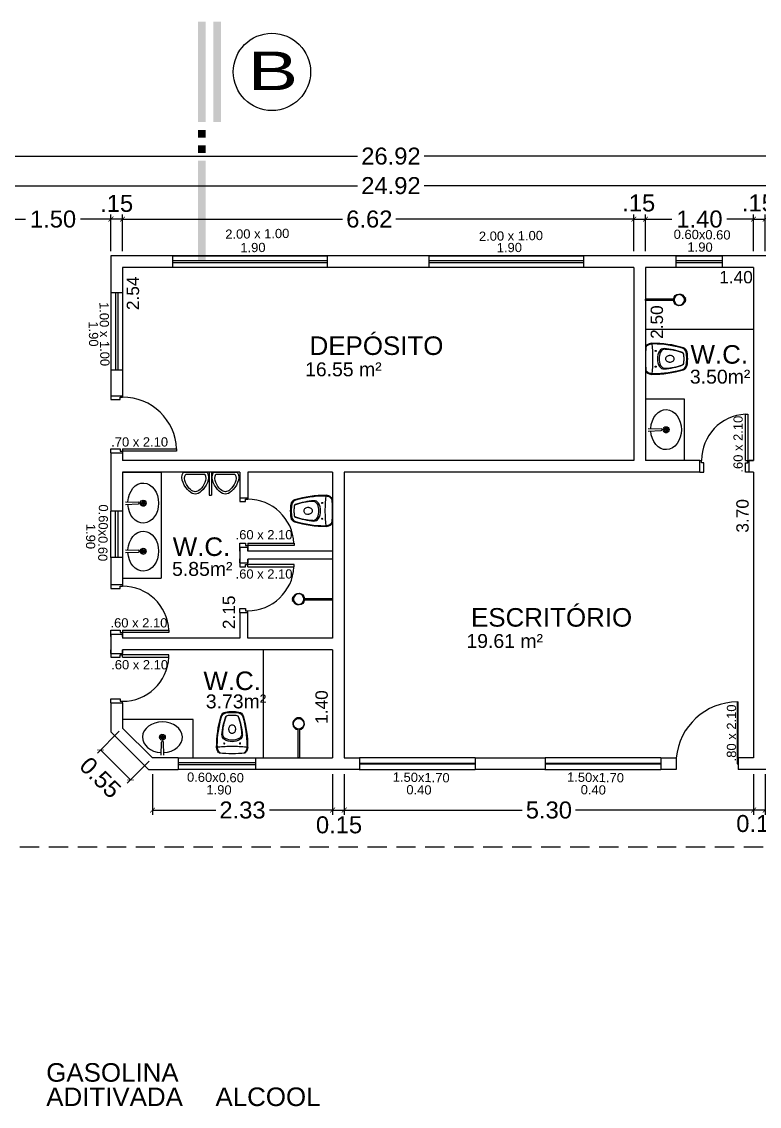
# Model space of a CAD drawing. Header units: millimetres. Extents: x 470 to 592, y 144 to 194.
# Drawn here: x 525.7 to 535.25, y 169.07 to 183.11 of the extents above; entities that cross this region are included whole.
import ezdxf
from ezdxf.enums import TextEntityAlignment as Align

# ---------------------------------------------------------------- set-up
doc = ezdxf.new("R2010")
doc.units = ezdxf.units.MM
doc.linetypes.add('HIDDEN', pattern=[0.375, 0.25, -0.125])
for name, color, linetype in [('COTA', 1, 'Continuous'), ('DETALHE', 8, 'Continuous'), ('EQUIP', 7, 'Continuous'), ('EQUIP_I', 13, 'Continuous'), ('ESPEC', 2, 'Continuous'), ('JANELA', 5, 'Continuous'), ('LOUÇAS', 3, 'Continuous'), ('PAREDE', 7, 'Continuous'), ('PORTA', 3, 'Continuous'), ('REG200-290', 6, 'Continuous'), ('TELHADO', 2, 'HIDDEN'), ('TEXTO', 4, 'Continuous')]:
    doc.layers.add(name, color=color, linetype=linetype)
doc.styles.add('ARIAL', font='arial.ttf')
doc.styles.add('REGUA200', font='arial.ttf', dxfattribs={"width": 1.4})
doc.styles.add('SWIS721', font='swissi.ttf')
doc.dimstyles.get("Standard").update_dxf_attribs({"dimtxt": 0.13, "dimasz": 0.05, "dimexe": 0.06, "dimexo": 0.0625, "dimgap": 0.09, "dimtad": 0, "dimzin": 0, "dimdsep": 46, "dimtxsty": 'ARIAL', "dimblk1": 'DOT', "dimblk2": 'DOT', "dimsah": 1, "dimcen": 0.06, "dimclrt": 4, "dimadec": 0, "dimazin": 0, "dimtfac": 1, "dimtofl": 0, "dimtmove": 0, "dimatfit": 3, "dimldrblk": 'DOT', "dimfxl": 0, "dimtolj": 1, "dimtzin": 0, "dimarcsym": 0})

# ---------------------------------------------------------------- blocks, each defined once
blk = doc.blocks.new('_ArchTick')
at = {"layer": 'COTA', "color": 0, "const_width": 0.15}
blk.add_lwpolyline([(-0.5, -0.5), (0.5, 0.5)], dxfattribs=at)
blk = doc.blocks.new('*D89')
at = {"layer": 'COTA', "color": 0, "transparency": 16777216}
for p, q in [((517.909, 180.138), (517.909, 181.046)), ((517.909, 180.986), (530.052, 180.986)), ((542.829, 180.986), (530.916, 180.986)), ((542.829, 180.078), (542.829, 181.046))]:
    blk.add_line(p, q, dxfattribs=at)
at = {"layer": 'DEFPOINTS', "color": 0, "transparency": 16777216}
for p in [(517.909, 180.986), (517.909, 180.078), (542.829, 180.018)]:
    blk.add_point(p, dxfattribs=at)
at = {"layer": 'COTA', "color": 0, "transparency": 16777216, "xscale": 0.06350000000000001, "yscale": 0.06350000000000001, "zscale": 0.06350000000000001, "rotation": 180}
blk.add_blockref('_ArchTick', (517.909, 180.986), dxfattribs=at)
at = {"layer": 'COTA', "color": 0, "transparency": 16777216, "xscale": 0.06350000000000001, "yscale": 0.06350000000000001, "zscale": 0.06350000000000001}
blk.add_blockref('_ArchTick', (542.829, 180.986), dxfattribs=at)
at = {"layer": 'COTA', "color": 4, "transparency": 16777216, "insert": (530.484, 180.986), "char_height": 0.22, "attachment_point": 5, "style": 'ARIAL'}
blk.add_mtext('\\A1;24.92', dxfattribs=at)
blk = doc.blocks.new('*D90')
at = {"layer": 'COTA', "color": 0, "transparency": 16777216}
for p, q in [((516.909, 180.138), (516.909, 181.428)), ((543.829, 180.078), (543.829, 181.428)), ((516.909, 181.368), (530.052, 181.368)), ((543.829, 181.368), (530.916, 181.368))]:
    blk.add_line(p, q, dxfattribs=at)
at = {"layer": 'DEFPOINTS', "color": 0, "transparency": 16777216}
for p in [(516.909, 181.368), (516.909, 180.078), (543.829, 180.018)]:
    blk.add_point(p, dxfattribs=at)
at = {"layer": 'COTA', "color": 0, "transparency": 16777216, "xscale": 0.06350000000000001, "yscale": 0.06350000000000001, "zscale": 0.06350000000000001, "rotation": 180}
blk.add_blockref('_ArchTick', (516.909, 181.368), dxfattribs=at)
at = {"layer": 'COTA', "color": 0, "transparency": 16777216, "xscale": 0.06350000000000001, "yscale": 0.06350000000000001, "zscale": 0.06350000000000001}
blk.add_blockref('_ArchTick', (543.829, 181.368), dxfattribs=at)
at = {"layer": 'COTA', "color": 4, "transparency": 16777216, "insert": (530.484, 181.368), "char_height": 0.22, "attachment_point": 5, "style": 'ARIAL'}
blk.add_mtext('\\A1;26.92', dxfattribs=at)
blk = doc.blocks.new('*D105')
at = {"layer": 'COTA', "color": 0, "transparency": 16777216}
for p, q in [((527.396, 173.368), (527.396, 172.843)), ((529.729, 173.368), (529.729, 172.843)), ((527.396, 172.903), (528.215, 172.903)), ((529.729, 172.903), (528.91, 172.903))]:
    blk.add_line(p, q, dxfattribs=at)
at = {"layer": 'DEFPOINTS', "color": 0, "transparency": 16777216}
for p in [(527.396, 173.428), (529.729, 173.428), (527.396, 172.903)]:
    blk.add_point(p, dxfattribs=at)
at = {"layer": 'COTA', "color": 0, "transparency": 16777216, "xscale": 0.06350000000000001, "yscale": 0.06350000000000001, "zscale": 0.06350000000000001, "rotation": 180}
blk.add_blockref('_ArchTick', (527.396, 172.903), dxfattribs=at)
at = {"layer": 'COTA', "color": 0, "transparency": 16777216, "xscale": 0.06350000000000001, "yscale": 0.06350000000000001, "zscale": 0.06350000000000001}
blk.add_blockref('_ArchTick', (529.729, 172.903), dxfattribs=at)
at = {"layer": 'COTA', "color": 4, "transparency": 16777216, "insert": (528.562, 172.903), "char_height": 0.22, "attachment_point": 5, "style": 'ARIAL'}
blk.add_mtext('\\A1;2.33', dxfattribs=at)
blk = doc.blocks.new('A$C666B6808')
at = {"layer": 'PORTA'}
for p, q in [((0, 0.075), (0.008, 0.075)), ((0, 0.075), (0.008, 0.075)), ((0.004, 0.1), (0.012, 0.097)), ((0.011, 0.052), (0.005, 0.05)), ((0.159, 0.085), (0.522, 0.085)), ((0.159, 0.065), (0.522, 0.065)), ((0.522, 0.065), (0.522, 0.085))]:
    blk.add_line(p, q, dxfattribs=at)
blk.add_circle((0.084, 0.075), 0.0677, dxfattribs=at)
for centre, radius, start, end in [((0.084, 0.075), 0.076, 7.5625, 162.612), ((-0.044, 0.094), 0.0484, 336.6467, 6.0213), ((-0.044, 0.055), 0.0484, 354.7105, 23.3533), ((0.004, 0.099), 0.000606, 72.612, 186.0213), ((0.004, 0.051), 0.000606, 174.7105, 286.9908), ((0.084, 0.075), 0.076, 162.612, 196.9908), ((0.084, 0.075), 0.076, 196.9908, 352.4375)]:
    blk.add_arc(centre, radius, start, end, dxfattribs=at)
blk = doc.blocks.new('*D107')
at = {"layer": 'DEFPOINTS', "color": 0, "transparency": 16777216}
for p in [(527.009, 179.965), (527.009, 177.428), (527.286, 177.428)]:
    blk.add_point(p, dxfattribs=at)
at = {"layer": 'COTA', "color": 4, "transparency": 16777216, "insert": (527.144, 179.593), "char_height": 0.16, "attachment_point": 5, "rotation": 90, "style": 'ARIAL'}
blk.add_mtext('\\A1;2.54', dxfattribs=at)
blk = doc.blocks.new('*D108')
at = {"layer": 'COTA', "color": 0, "transparency": 16777216}
for p, q in [((526.966, 173.923), (526.683, 173.639)), ((527.113, 173.294), (526.725, 173.682)), ((527.354, 173.535), (527.07, 173.252))]:
    blk.add_line(p, q, dxfattribs=at)
at = {"layer": 'DEFPOINTS', "color": 0, "transparency": 16777216}
for p in [(527.009, 173.965), (526.725, 173.682), (527.396, 173.578)]:
    blk.add_point(p, dxfattribs=at)
at = {"layer": 'COTA', "color": 0, "transparency": 16777216, "xscale": 0.06350000000000001, "yscale": 0.06350000000000001, "zscale": 0.06350000000000001}
for p, rotation in [((526.725, 173.682), 134.9999999999916), ((527.113, 173.294), 314.9999999999916)]:
    blk.add_blockref('_ArchTick', p, dxfattribs=dict(at, rotation=rotation))
at = {"layer": 'COTA', "color": 4, "transparency": 16777216, "insert": (526.722, 173.324), "char_height": 0.22, "attachment_point": 5, "rotation": 315, "style": 'ARIAL'}
blk.add_mtext('\\A1;0.55', dxfattribs=at)
blk = doc.blocks.new('A$C2F170DD4')
at = {"layer": 'PORTA'}
for centre in [(0.414, 0.303), (0.414, 0.099)]:
    blk.add_circle(centre, 0.00698, dxfattribs=at)
for centre, radius, start, end in [((0.524, 0.201), 0.524, 170.4041, 180), ((0.076, 0.276), 0.0698, 106.6011, 170.4041), ((0.524, 0.201), 0.512, 170.8899, 180), ((0.088, 0.271), 0.0698, 106.1957, 170.8899), ((0.074, 0.26), 0.0227, 110.2598, 172.5367), ((0.455, -0.995), 1.397, 89.59, 106.6011), ((0.315, -0.374), 0.698, 92.0289, 110.9188), ((0.368, -0.538), 0.873, 94.2477, 110.2598), ((0.455, -0.995), 1.388, 90.5244, 106.1957), ((0.292, 0.258), 0.0655, 26.109, 92.0289), ((0.308, 0.267), 0.0655, 30.5583, 94.2477), ((0.175, 0.201), 0.196, 0, 26.109), ((0.196, 0.201), 0.196, 0, 30.5583), ((0.44, 0.205), 0.188, 81.5717, 89.2851), ((2.108, 0.201), 1.659, 173.6349, 180), ((0.467, 0.384), 0.00698, 81.5717, 173.6349), ((0.465, 0.306), 0.096, 46.5326, 90), ((0.44, 0.205), 0.188, 73.9784, 81.5717), ((0.465, 0.293), 0.096, 46.5326, 74.4946), ((0.569, 0.423), 0.0611, 231.8555, 236.3665), ((0.569, 0.411), 0.0611, 231.8555, 236.3665), ((0.53, 0.365), 0.00873, 5.7172, 56.3665), ((0.522, 0.345), 0.0196, 24.5237, 49.2949), ((-1.111, 0.201), 1.659, 0, 5.7172), ((0.524, 0.201), 0.524, 180, 189.5959), ((0.524, 0.201), 0.512, 180, 189.1101), ((0.524, 0.201), 0.477, 172.5367, 180), ((0.524, 0.201), 0.477, 180, 187.4633), ((0.073, 0.257), 0.0227, 110.9188, 172.8803), ((0.073, 0.145), 0.0227, 187.1197, 249.0812), ((0.209, 0.201), 0.0348, 152.0063, 180), ((0.209, 0.201), 0.0348, 180, 207.9937), ((0.219, 0.195), 0.0468, 127.9267, 152.0063), ((0.219, 0.206), 0.0468, 207.9937, 232.0733), ((0.226, 0.186), 0.058, 107.8884, 127.9267), ((0.226, 0.215), 0.058, 232.0733, 252.1116), ((0.226, 0.189), 0.0555, 77.7779, 108.8244), ((0.226, 0.213), 0.0555, 251.1756, 282.2221), ((0.236, 0.239), 0.00438, 50.0137, 70.5298), ((0.236, 0.163), 0.00438, 289.4702, 309.9863), ((0.242, 0.245), 0.00364, 219.4719, 256.4901), ((0.242, 0.157), 0.00364, 103.5099, 140.5281), ((0.23, 0.164), 0.078, 73.2777, 82.1219), ((0.23, 0.238), 0.078, 277.8781, 286.7223), ((0.236, 0.182), 0.0591, 54.0457, 73.2777), ((0.236, 0.22), 0.0591, 286.7223, 305.9543), ((0.244, 0.194), 0.0449, 29.7295, 54.0457), ((0.244, 0.208), 0.0449, 305.9543, 330.2705), ((0.257, 0.201), 0.0303, 0, 29.7295), ((0.257, 0.201), 0.0303, 330.2705, 0), ((0.175, 0.201), 0.196, 333.891, 0), ((0.196, 0.201), 0.196, 329.4417, 0), ((2.108, 0.201), 1.659, 180, 186.3651), ((-1.111, 0.201), 1.659, 354.2828, 0), ((0.076, 0.125), 0.0698, 189.5959, 253.3989), ((0.088, 0.131), 0.0698, 189.1101, 253.8043), ((0.074, 0.142), 0.0227, 187.4633, 249.7402), ((0.455, 1.397), 1.397, 253.3989, 270.41), ((0.315, 0.776), 0.698, 249.0812, 267.9711), ((0.368, 0.94), 0.873, 249.7402, 265.7523), ((0.455, 1.397), 1.388, 253.8043, 269.4756), ((0.292, 0.143), 0.0655, 267.9711, 333.891), ((0.308, 0.134), 0.0655, 265.7523, 329.4417), ((0.44, 0.196), 0.188, 270.7149, 278.4283), ((0.467, 0.018), 0.00698, 186.3651, 278.4283), ((0.465, 0.096), 0.096, 270, 313.4674), ((0.44, 0.196), 0.188, 278.4283, 286.0216), ((0.465, 0.108), 0.096, 285.5054, 313.4674), ((0.569, -0.01), 0.0611, 123.6335, 128.1445), ((0.569, -0.022), 0.0611, 123.6335, 128.1445), ((0.522, 0.056), 0.0196, 310.7051, 335.4763), ((0.53, 0.036), 0.00873, 303.6335, 354.2828)]:
    blk.add_arc(centre, radius, start, end, dxfattribs=at)
blk = doc.blocks.new('*D111')
at = {"layer": 'DEFPOINTS', "color": 0, "transparency": 16777216}
for p in [(529.729, 174.978), (529.729, 173.573), (529.729, 173.573)]:
    blk.add_point(p, dxfattribs=at)
at = {"layer": 'COTA', "color": 4, "transparency": 16777216, "insert": (529.587, 174.237), "char_height": 0.16, "attachment_point": 5, "rotation": 90, "style": 'ARIAL'}
blk.add_mtext('\\A1;1.40', dxfattribs=at)
blk = doc.blocks.new('*D112')
at = {"layer": 'COTA', "color": 0, "transparency": 16777216}
for p, q in [((529.729, 173.368), (529.729, 172.843)), ((529.879, 173.368), (529.879, 172.843)), ((529.729, 172.903), (529.879, 172.903))]:
    blk.add_line(p, q, dxfattribs=at)
at = {"layer": 'DEFPOINTS', "color": 0, "transparency": 16777216}
for p in [(529.729, 173.428), (529.879, 173.428), (529.879, 172.903)]:
    blk.add_point(p, dxfattribs=at)
at = {"layer": 'COTA', "color": 0, "transparency": 16777216, "xscale": 0.06350000000000001, "yscale": 0.06350000000000001, "zscale": 0.06350000000000001, "rotation": 180}
blk.add_blockref('_ArchTick', (529.729, 172.903), dxfattribs=at)
at = {"layer": 'COTA', "color": 0, "transparency": 16777216, "xscale": 0.06350000000000001, "yscale": 0.06350000000000001, "zscale": 0.06350000000000001}
blk.add_blockref('_ArchTick', (529.879, 172.903), dxfattribs=at)
at = {"layer": 'COTA', "color": 4, "transparency": 16777216, "insert": (529.812, 172.711), "char_height": 0.22, "attachment_point": 5, "style": 'ARIAL'}
blk.add_mtext('\\A1;0.15', dxfattribs=at)
blk = doc.blocks.new('*D114')
at = {"layer": 'COTA', "color": 0, "transparency": 16777216}
for p, q in [((535.179, 173.368), (535.179, 172.843)), ((535.329, 173.368), (535.329, 172.843)), ((535.329, 172.903), (535.179, 172.903))]:
    blk.add_line(p, q, dxfattribs=at)
at = {"layer": 'DEFPOINTS', "color": 0, "transparency": 16777216}
for p in [(535.179, 173.428), (535.329, 173.428), (535.179, 172.903)]:
    blk.add_point(p, dxfattribs=at)
at = {"layer": 'COTA', "color": 0, "transparency": 16777216, "xscale": 0.06350000000000001, "yscale": 0.06350000000000001, "zscale": 0.06350000000000001, "rotation": 180}
blk.add_blockref('_ArchTick', (535.179, 172.903), dxfattribs=at)
at = {"layer": 'COTA', "color": 0, "transparency": 16777216, "xscale": 0.06350000000000001, "yscale": 0.06350000000000001, "zscale": 0.06350000000000001}
blk.add_blockref('_ArchTick', (535.329, 172.903), dxfattribs=at)
at = {"layer": 'COTA', "color": 4, "transparency": 16777216, "insert": (535.254, 172.728), "char_height": 0.22, "attachment_point": 5, "style": 'ARIAL'}
blk.add_mtext('\\A1;0.15', dxfattribs=at)
blk = doc.blocks.new('*D115')
at = {"layer": 'COTA', "color": 0, "transparency": 16777216}
for p, q in [((529.879, 173.368), (529.879, 172.843)), ((535.179, 173.368), (535.179, 172.843)), ((529.879, 172.903), (532.183, 172.903)), ((535.179, 172.903), (532.874, 172.903))]:
    blk.add_line(p, q, dxfattribs=at)
at = {"layer": 'DEFPOINTS', "color": 0, "transparency": 16777216}
for p in [(529.879, 173.428), (535.179, 173.428), (529.879, 172.903)]:
    blk.add_point(p, dxfattribs=at)
at = {"layer": 'COTA', "color": 0, "transparency": 16777216, "xscale": 0.06350000000000001, "yscale": 0.06350000000000001, "zscale": 0.06350000000000001, "rotation": 180}
blk.add_blockref('_ArchTick', (529.879, 172.903), dxfattribs=at)
at = {"layer": 'COTA', "color": 0, "transparency": 16777216, "xscale": 0.06350000000000001, "yscale": 0.06350000000000001, "zscale": 0.06350000000000001}
blk.add_blockref('_ArchTick', (535.179, 172.903), dxfattribs=at)
at = {"layer": 'COTA', "color": 4, "transparency": 16777216, "insert": (532.529, 172.903), "char_height": 0.22, "attachment_point": 5, "style": 'ARIAL'}
blk.add_mtext('\\A1;5.30', dxfattribs=at)
blk = doc.blocks.new('*D116')
at = {"layer": 'COTA', "color": 0, "transparency": 16777216}
for p, q in [((527.009, 180.138), (527.009, 180.613)), ((533.629, 180.138), (533.629, 180.613)), ((527.009, 180.553), (529.859, 180.553)), ((533.629, 180.553), (530.549, 180.553))]:
    blk.add_line(p, q, dxfattribs=at)
at = {"layer": 'DEFPOINTS', "color": 0, "transparency": 16777216}
for p in [(527.009, 180.553), (527.009, 180.078), (533.629, 180.078)]:
    blk.add_point(p, dxfattribs=at)
at = {"layer": 'COTA', "color": 0, "transparency": 16777216, "xscale": 0.06350000000000001, "yscale": 0.06350000000000001, "zscale": 0.06350000000000001, "rotation": 180}
blk.add_blockref('_ArchTick', (527.009, 180.553), dxfattribs=at)
at = {"layer": 'COTA', "color": 0, "transparency": 16777216, "xscale": 0.06350000000000001, "yscale": 0.06350000000000001, "zscale": 0.06350000000000001}
blk.add_blockref('_ArchTick', (533.629, 180.553), dxfattribs=at)
at = {"layer": 'COTA', "color": 4, "transparency": 16777216, "insert": (530.204, 180.553), "char_height": 0.22, "attachment_point": 5, "style": 'ARIAL'}
blk.add_mtext('\\A1;6.62', dxfattribs=at)
blk = doc.blocks.new('*D118')
at = {"layer": 'COTA', "color": 0, "transparency": 16777216}
for p, q in [((526.858, 180.138), (526.858, 180.613)), ((527.009, 180.138), (527.009, 180.613)), ((527.009, 180.553), (526.858, 180.553))]:
    blk.add_line(p, q, dxfattribs=at)
at = {"layer": 'DEFPOINTS', "color": 0, "transparency": 16777216}
for p in [(526.858, 180.553), (526.858, 180.078), (527.009, 180.078)]:
    blk.add_point(p, dxfattribs=at)
at = {"layer": 'COTA', "color": 0, "transparency": 16777216, "xscale": 0.06350000000000001, "yscale": 0.06350000000000001, "zscale": 0.06350000000000001}
for p, rotation in [((526.858, 180.553), 180.0000000003886), ((527.009, 180.553), 3.885691768346078e-10)]:
    blk.add_blockref('_ArchTick', p, dxfattribs=dict(at, rotation=rotation))
at = {"layer": 'COTA', "color": 4, "transparency": 16777216, "insert": (526.933, 180.756), "char_height": 0.22, "attachment_point": 5, "style": 'ARIAL'}
blk.add_mtext('\\A1;.15', dxfattribs=at)
blk = doc.blocks.new('*D119')
at = {"layer": 'COTA', "color": 0, "transparency": 16777216}
for p, q in [((525.359, 180.138), (525.359, 180.613)), ((526.859, 180.138), (526.859, 180.613)), ((525.359, 180.553), (525.752, 180.553)), ((526.859, 180.553), (526.465, 180.553))]:
    blk.add_line(p, q, dxfattribs=at)
at = {"layer": 'DEFPOINTS', "color": 0, "transparency": 16777216}
for p in [(525.359, 180.553), (525.359, 180.078), (526.859, 180.078)]:
    blk.add_point(p, dxfattribs=at)
at = {"layer": 'COTA', "color": 0, "transparency": 16777216, "xscale": 0.06350000000000001, "yscale": 0.06350000000000001, "zscale": 0.06350000000000001, "rotation": 180}
blk.add_blockref('_ArchTick', (525.359, 180.553), dxfattribs=at)
at = {"layer": 'COTA', "color": 0, "transparency": 16777216, "xscale": 0.06350000000000001, "yscale": 0.06350000000000001, "zscale": 0.06350000000000001}
blk.add_blockref('_ArchTick', (526.859, 180.553), dxfattribs=at)
at = {"layer": 'COTA', "color": 4, "transparency": 16777216, "insert": (526.109, 180.553), "char_height": 0.22, "attachment_point": 5, "style": 'ARIAL'}
blk.add_mtext('\\A1;1.50', dxfattribs=at)
blk = doc.blocks.new('CORTE1')
at = {"color": 0, "linetype": 'ByBlock'}
blk.add_circle((0, 9.58), 5, dxfattribs=at)
at = {"color": 4, "linetype": 'ByBlock'}
for points in [[(-6.5, 2), (-6.5, 3), (6.5, 2), (6.5, 3)], [(-6.5, 0), (-6.5, 1), (6.5, 0), (6.5, 1)], [(7.5, 0), (7.5, 1), (8.5, 0), (8.5, 1)], [(9.5, 0), (9.5, 1), (10.5, 0), (10.5, 1)], [(11.5, 0), (11.5, 1), (24.5, 0), (24.5, 1)]]:
    blk.add_solid(points, dxfattribs=at)
blk = doc.blocks.new('*D120')
at = {"layer": 'COTA', "color": 0, "transparency": 16777216}
for p, q in [((533.779, 180.138), (533.779, 180.613)), ((535.179, 180.138), (535.179, 180.613)), ((533.779, 180.553), (534.122, 180.553)), ((535.179, 180.553), (534.835, 180.553))]:
    blk.add_line(p, q, dxfattribs=at)
at = {"layer": 'DEFPOINTS', "color": 0, "transparency": 16777216}
for p in [(535.179, 180.553), (533.779, 180.078), (535.179, 180.078)]:
    blk.add_point(p, dxfattribs=at)
at = {"layer": 'COTA', "color": 0, "transparency": 16777216, "xscale": 0.06350000000000001, "yscale": 0.06350000000000001, "zscale": 0.06350000000000001, "rotation": 180}
blk.add_blockref('_ArchTick', (533.779, 180.553), dxfattribs=at)
at = {"layer": 'COTA', "color": 0, "transparency": 16777216, "xscale": 0.06350000000000001, "yscale": 0.06350000000000001, "zscale": 0.06350000000000001}
blk.add_blockref('_ArchTick', (535.179, 180.553), dxfattribs=at)
at = {"layer": 'COTA', "color": 4, "transparency": 16777216, "insert": (534.479, 180.553), "char_height": 0.22, "attachment_point": 5, "style": 'ARIAL'}
blk.add_mtext('\\A1;1.40', dxfattribs=at)
blk = doc.blocks.new('*D121')
at = {"layer": 'COTA', "color": 0, "transparency": 16777216}
for p, q in [((535.179, 180.138), (535.179, 180.613)), ((535.329, 180.138), (535.329, 180.613)), ((535.179, 180.553), (535.329, 180.553))]:
    blk.add_line(p, q, dxfattribs=at)
at = {"layer": 'DEFPOINTS', "color": 0, "transparency": 16777216}
for p in [(535.329, 180.553), (535.179, 180.078), (535.329, 180.078)]:
    blk.add_point(p, dxfattribs=at)
at = {"layer": 'COTA', "color": 0, "transparency": 16777216, "xscale": 0.06350000000000001, "yscale": 0.06350000000000001, "zscale": 0.06350000000000001, "rotation": 180}
blk.add_blockref('_ArchTick', (535.179, 180.553), dxfattribs=at)
at = {"layer": 'COTA', "color": 0, "transparency": 16777216, "xscale": 0.06350000000000001, "yscale": 0.06350000000000001, "zscale": 0.06350000000000001}
blk.add_blockref('_ArchTick', (535.329, 180.553), dxfattribs=at)
at = {"layer": 'COTA', "color": 4, "transparency": 16777216, "insert": (535.242, 180.761), "char_height": 0.22, "attachment_point": 5, "style": 'ARIAL'}
blk.add_mtext('\\A1;.15', dxfattribs=at)
blk = doc.blocks.new('*D155')
at = {"layer": 'DEFPOINTS', "color": 0, "transparency": 16777216}
for p in [(533.782, 179.928), (535.179, 179.928), (535.179, 179.659)]:
    blk.add_point(p, dxfattribs=at)
at = {"layer": 'COTA', "color": 4, "transparency": 16777216, "insert": (534.952, 179.801), "char_height": 0.16, "attachment_point": 5, "style": 'ARIAL'}
blk.add_mtext('\\A1;1.40', dxfattribs=at)
blk = doc.blocks.new('*D156')
at = {"layer": 'DEFPOINTS', "color": 0, "transparency": 16777216}
for p in [(533.779, 179.928), (533.779, 177.428), (534.07, 177.428)]:
    blk.add_point(p, dxfattribs=at)
at = {"layer": 'COTA', "color": 4, "transparency": 16777216, "insert": (533.928, 179.22), "char_height": 0.16, "attachment_point": 5, "rotation": 90, "style": 'ARIAL'}
blk.add_mtext('\\A1;2.50', dxfattribs=at)
blk = doc.blocks.new('*D157')
at = {"layer": 'COTA', "color": 0, "transparency": 16777216}
for p, q in [((533.629, 180.138), (533.629, 180.613)), ((533.779, 180.138), (533.779, 180.613)), ((533.629, 180.553), (533.779, 180.553))]:
    blk.add_line(p, q, dxfattribs=at)
at = {"layer": 'DEFPOINTS', "color": 0, "transparency": 16777216}
for p in [(533.779, 180.553), (533.629, 180.078), (533.779, 180.078)]:
    blk.add_point(p, dxfattribs=at)
at = {"layer": 'COTA', "color": 0, "transparency": 16777216, "xscale": 0.06350000000000001, "yscale": 0.06350000000000001, "zscale": 0.06350000000000001, "rotation": 180}
blk.add_blockref('_ArchTick', (533.629, 180.553), dxfattribs=at)
at = {"layer": 'COTA', "color": 0, "transparency": 16777216, "xscale": 0.06350000000000001, "yscale": 0.06350000000000001, "zscale": 0.06350000000000001}
blk.add_blockref('_ArchTick', (533.779, 180.553), dxfattribs=at)
at = {"layer": 'COTA', "color": 4, "transparency": 16777216, "insert": (533.692, 180.761), "char_height": 0.22, "attachment_point": 5, "style": 'ARIAL'}
blk.add_mtext('\\A1;.15', dxfattribs=at)
blk = doc.blocks.new('*D158')
at = {"layer": 'DEFPOINTS', "color": 0, "transparency": 16777216}
for p in [(535.179, 177.278), (535.179, 173.578), (535.179, 173.578)]:
    blk.add_point(p, dxfattribs=at)
at = {"layer": 'COTA', "color": 4, "transparency": 16777216, "insert": (535.037, 176.712), "char_height": 0.16, "attachment_point": 5, "rotation": 90, "style": 'ARIAL'}
blk.add_mtext('\\A1;3.70', dxfattribs=at)
blk = doc.blocks.new('*D159')
at = {"layer": 'DEFPOINTS', "color": 0, "transparency": 16777216}
for p in [(527.009, 177.278), (527.009, 175.128), (528.529, 175.128)]:
    blk.add_point(p, dxfattribs=at)
at = {"layer": 'COTA', "color": 4, "transparency": 16777216, "insert": (528.387, 175.463), "char_height": 0.16, "attachment_point": 5, "rotation": 90, "style": 'ARIAL'}
blk.add_mtext('\\A1;2.15', dxfattribs=at)
blk = doc.blocks.new('SAMAS__2')
at = {"layer": 'EQUIP', "color": 0, "linetype": 'ByBlock'}
blk.add_line((-17.5, 0), (17.5, 0), dxfattribs=at)
blk.add_lwpolyline([(17.5, 0), (19.1, -3.8), (19.6, -7.8), (19.2, -11.7), (17.9, -15.5), (16.1, -19.1), (13.9, -22.5), (11.5, -25.5), (9, -28), (6.6, -30), (4.4, -31.4), (2.2, -32.2), (0, -32.5), (-2.2, -32.2), (-4.4, -31.4), (-6.6, -30), (-9, -28), (-11.5, -25.5), (-13.9, -22.5), (-16.1, -19.1), (-17.9, -15.5), (-19.2, -11.7), (-19.6, -7.8), (-19.1, -3.8), (-17.5, 0)], dxfattribs=at)
at = {"layer": 'EQUIP_I'}
blk.add_line((-14, -3), (14, -3), dxfattribs=at)
blk.add_lwpolyline([(14, -3), (15.3, -6.1), (15.7, -9.2), (15.3, -12.3), (14.4, -15.4), (12.9, -18.3), (11.1, -21), (9.2, -23.4), (7.2, -25.4), (5.3, -27), (3.5, -28.1), (1.7, -28.8), (0, -29), (-1.7, -28.8), (-3.5, -28.1), (-5.3, -27), (-7.2, -25.4), (-9.2, -23.4), (-11.1, -21), (-12.9, -18.3), (-14.3, -15.4), (-15.3, -12.3), (-15.7, -9.2), (-15.3, -6.1), (-14, -3)], dxfattribs=at)

msp = doc.modelspace()

# ---------------------------------------------------------------- linework, layer by layer
at = {"layer": 'DETALHE'}
for p, q in [((527.659, 180.078), (529.659, 180.078)), ((530.979, 180.078), (532.979, 180.078)), ((534.179, 180.078), (534.779, 180.078)), ((529.659, 179.928), (527.659, 179.928)), ((532.979, 179.928), (530.979, 179.928)), ((534.779, 179.928), (534.179, 179.928)), ((526.859, 179.597), (526.859, 178.597)), ((527.009, 179.597), (527.009, 178.597)), ((533.779, 179.128), (535.179, 179.128)), ((526.859, 176.173), (526.859, 176.773)), ((527.009, 176.773), (527.009, 176.173)), ((528.829, 174.978), (528.829, 173.578)), ((527.729, 173.578), (528.729, 173.578)), ((531.575, 173.578), (530.075, 173.578)), ((533.979, 173.578), (532.479, 173.578)), ((528.729, 173.428), (527.729, 173.428)), ((530.072, 173.428), (531.575, 173.428)), ((532.475, 173.428), (533.979, 173.428))]:
    msp.add_line(p, q, dxfattribs=at)
at = {"layer": 'JANELA'}
for p, q in [((527.659, 180.018), (529.659, 180.018)), ((530.979, 180.018), (532.979, 180.018)), ((534.179, 179.928), (534.179, 180.078)), ((534.179, 180.018), (534.779, 180.018)), ((534.779, 179.928), (534.779, 180.078)), ((529.659, 179.988), (527.659, 179.988)), ((532.979, 179.988), (530.979, 179.988)), ((534.779, 179.988), (534.179, 179.988)), ((526.919, 179.597), (526.919, 178.597)), ((526.949, 179.597), (526.949, 178.597)), ((527.009, 176.773), (526.859, 176.773)), ((526.919, 176.173), (526.919, 176.773)), ((526.949, 176.773), (526.949, 176.173)), ((527.009, 176.173), (526.859, 176.173)), ((527.729, 173.578), (527.729, 173.428)), ((528.729, 173.578), (528.729, 173.428)), ((527.729, 173.518), (528.729, 173.518)), ((528.729, 173.488), (527.729, 173.488)), ((531.575, 173.508), (530.072, 173.508)), ((531.575, 173.498), (530.072, 173.498)), ((533.979, 173.508), (532.475, 173.508)), ((533.979, 173.498), (532.475, 173.498))]:
    msp.add_line(p, q, dxfattribs=at)
at = {"layer": 'LOUÇAS'}
for p, q in [((533.779, 178.228), (534.279, 178.228)), ((534.279, 178.228), (534.279, 177.428)), ((533.816, 177.845), (533.986, 177.84)), ((533.816, 177.81), (533.985, 177.817)), ((534.069, 177.828), (534.024, 177.828)), ((534.047, 177.85), (534.047, 177.805)), ((534.047, 177.828), (534.069, 177.828)), ((534.047, 177.805), (534.047, 177.828)), ((527.009, 177.278), (527.509, 177.278)), ((527.509, 177.278), (527.509, 175.905)), ((527.009, 176.928), (527.009, 176.773)), ((527.046, 176.895), (527.216, 176.89)), ((527.046, 176.86), (527.215, 176.867)), ((527.299, 176.878), (527.254, 176.878)), ((527.277, 176.9), (527.277, 176.855)), ((527.277, 176.855), (527.277, 176.878)), ((527.277, 176.878), (527.299, 176.878)), ((527.009, 176.305), (527.009, 176.15)), ((527.046, 176.273), (527.216, 176.267)), ((527.046, 176.237), (527.215, 176.244)), ((527.299, 176.255), (527.254, 176.255)), ((527.277, 176.277), (527.277, 176.232)), ((527.277, 176.232), (527.277, 176.255)), ((527.277, 176.255), (527.299, 176.255)), ((527.009, 175.905), (527.509, 175.905)), ((529.729, 174.978), (529.729, 174.478)), ((527.925, 174.078), (527.009, 174.078)), ((527.925, 173.578), (527.925, 174.078)), ((527.503, 173.846), (527.525, 173.846)), ((527.548, 173.846), (527.503, 173.846)), ((527.525, 173.868), (527.525, 173.823)), ((527.525, 173.846), (527.525, 173.868)), ((527.508, 173.614), (527.515, 173.784)), ((527.543, 173.614), (527.538, 173.785))]:
    msp.add_line(p, q, dxfattribs=at)
for centre, radius in [((534.047, 177.828), 0.0375), ((534.047, 177.828), 0.0225), ((527.277, 176.878), 0.0375), ((527.277, 176.878), 0.0225), ((527.277, 176.255), 0.0375), ((527.277, 176.255), 0.0225), ((527.525, 173.846), 0.0375), ((527.525, 173.846), 0.0225)]:
    msp.add_circle(centre, radius, dxfattribs=at)
for centre, start, end in [((533.985, 177.828), 270, 90), ((527.215, 176.878), 270, 90), ((527.215, 176.256), 270, 90), ((527.526, 173.784), 0, 180)]:
    msp.add_arc(centre, 0.0113, start, end, dxfattribs=at)
at = {"layer": 'LOUÇAS', "extrusion": (0, 0, -1)}
for centre in [(534.047, 177.828), (527.277, 176.878), (527.277, 176.255)]:
    msp.add_ellipse(centre, major_axis=(0, -0.259), ratio=0.765517, start_param=1.634857, end_param=7.79219, dxfattribs=at)
at = {"layer": 'LOUÇAS'}
msp.add_ellipse((527.525, 173.846), major_axis=(-0.259, 0), ratio=0.765517, start_param=1.634857, end_param=7.79219, dxfattribs=at)
at = {"layer": 'PAREDE'}
for p, q in [((526.859, 180.078), (526.859, 178.267)), ((534.609, 180.078), (526.859, 180.078)), ((527.659, 179.928), (527.659, 180.078)), ((529.659, 180.078), (529.659, 179.928)), ((530.979, 179.928), (530.979, 180.078)), ((532.979, 180.078), (532.979, 179.928)), ((542.829, 180.078), (534.609, 180.078)), ((533.629, 179.928), (527.009, 179.928)), ((527.009, 179.928), (527.009, 178.267)), ((533.629, 179.928), (533.629, 177.428)), ((535.179, 179.928), (533.779, 179.928)), ((533.779, 179.928), (533.779, 177.428)), ((535.179, 179.928), (535.179, 177.428)), ((527.009, 179.597), (526.859, 179.597)), ((527.009, 178.597), (526.859, 178.597)), ((526.859, 177.528), (526.859, 177.498)), ((526.859, 177.528), (526.859, 176.773)), ((527.009, 177.528), (527.009, 177.428)), ((533.629, 177.428), (527.009, 177.428)), ((534.484, 177.428), (533.779, 177.428)), ((534.484, 177.428), (533.779, 177.428)), ((535.104, 177.428), (535.154, 177.428)), ((535.179, 177.428), (535.124, 177.428)), ((535.154, 177.428), (535.124, 177.428)), ((535.124, 177.428), (535.154, 177.428)), ((535.124, 177.428), (535.154, 177.428)), ((535.124, 177.428), (535.154, 177.428)), ((535.124, 177.428), (535.174, 177.428)), ((535.124, 177.428), (535.179, 177.428)), ((527.009, 177.278), (527.009, 176.773)), ((528.529, 177.278), (527.009, 177.278)), ((528.129, 177.278), (528.129, 176.978)), ((528.159, 177.278), (528.159, 176.978)), ((528.529, 177.278), (528.529, 176.947)), ((529.729, 177.278), (528.629, 177.278)), ((528.629, 177.278), (528.629, 176.947)), ((529.729, 177.278), (529.729, 175.128)), ((529.879, 177.278), (529.879, 173.578)), ((534.484, 177.278), (529.879, 177.278)), ((535.179, 177.278), (535.124, 177.278)), ((535.154, 177.278), (535.124, 177.278)), ((535.179, 177.278), (535.179, 173.578)), ((528.129, 176.978), (528.159, 176.978)), ((528.529, 176.253), (528.529, 176.307)), ((528.529, 176.307), (528.529, 176.253)), ((528.529, 176.307), (528.529, 176.103)), ((528.629, 176.327), (528.629, 176.277)), ((528.629, 176.253), (528.629, 176.307)), ((528.629, 176.307), (528.629, 176.253)), ((528.629, 176.307), (528.629, 176.253)), ((528.629, 176.307), (528.629, 176.257)), ((528.629, 176.307), (528.629, 176.277)), ((528.629, 176.307), (528.629, 176.277)), ((528.629, 176.307), (528.629, 176.277)), ((528.629, 176.277), (528.629, 176.307)), ((528.629, 176.307), (528.629, 176.253)), ((528.629, 176.298), (528.629, 176.253)), ((529.729, 176.253), (528.629, 176.253)), ((526.859, 176.173), (526.859, 175.822)), ((527.009, 176.173), (527.009, 175.822)), ((528.529, 176.103), (528.529, 176.157)), ((529.729, 176.153), (528.629, 176.153)), ((528.629, 176.112), (528.629, 176.153)), ((528.629, 176.103), (528.629, 176.153)), ((528.629, 176.103), (528.629, 176.153)), ((528.629, 176.153), (528.629, 176.103)), ((528.629, 176.103), (528.629, 176.133)), ((528.629, 176.083), (528.629, 176.133)), ((528.629, 176.103), (528.629, 176.133)), ((528.629, 176.103), (528.629, 176.133)), ((528.629, 176.133), (528.629, 176.103)), ((528.529, 175.463), (528.529, 175.128)), ((528.629, 175.128), (528.629, 175.463)), ((526.859, 175.182), (526.859, 175.079)), ((526.859, 175.152), (526.859, 175.182)), ((526.859, 175.182), (526.859, 174.932)), ((526.859, 175.182), (526.859, 174.932)), ((527.009, 175.202), (527.009, 175.152)), ((527.009, 175.152), (527.009, 175.182)), ((527.009, 175.182), (527.009, 175.152)), ((527.009, 175.182), (527.009, 175.152)), ((527.009, 175.182), (527.009, 175.152)), ((527.009, 175.182), (527.009, 175.132)), ((527.009, 175.182), (527.009, 175.128)), ((527.009, 175.173), (527.009, 175.128)), ((528.529, 175.128), (527.009, 175.128)), ((529.729, 175.128), (528.629, 175.128)), ((526.859, 174.932), (526.859, 174.978)), ((526.859, 174.962), (526.859, 174.932)), ((529.729, 174.978), (527.009, 174.978)), ((527.009, 174.932), (527.009, 174.978)), ((527.009, 174.932), (527.009, 174.978)), ((527.009, 174.978), (527.009, 174.932)), ((527.009, 174.932), (527.009, 174.978)), ((527.009, 174.978), (527.009, 174.932)), ((527.009, 174.932), (527.009, 174.962)), ((527.009, 174.912), (527.009, 174.962)), ((527.009, 174.932), (527.009, 174.962)), ((527.009, 174.932), (527.009, 174.962)), ((527.009, 174.962), (527.009, 174.932)), ((529.729, 174.978), (529.729, 173.578)), ((526.859, 174.292), (526.859, 173.915)), ((527.009, 174.292), (527.009, 173.965)), ((527.009, 173.965), (527.396, 173.578)), ((526.859, 173.915), (527.346, 173.428)), ((527.729, 173.578), (527.396, 173.578)), ((528.729, 173.578), (529.729, 173.578)), ((529.879, 173.578), (530.075, 173.578)), ((530.075, 173.578), (530.075, 173.428)), ((531.575, 173.578), (531.575, 173.428)), ((531.575, 173.578), (532.479, 173.578)), ((532.479, 173.578), (532.479, 173.428)), ((533.979, 173.578), (533.979, 173.428)), ((533.979, 173.578), (534.179, 173.578)), ((534.179, 173.578), (534.179, 173.428)), ((534.979, 173.578), (534.979, 173.428)), ((535.179, 173.578), (534.979, 173.578)), ((535.179, 173.578), (534.979, 173.578)), ((527.346, 173.428), (527.729, 173.428)), ((530.075, 173.428), (528.729, 173.428)), ((532.475, 173.428), (531.575, 173.428)), ((534.179, 173.428), (533.979, 173.428)), ((535.529, 173.428), (534.979, 173.428))]:
    msp.add_line(p, q, dxfattribs=at)
at = {"layer": 'PAREDE', "linetype": 'ByBlock'}
for p, q in [((535.154, 177.428), (535.124, 177.428)), ((528.629, 176.277), (528.629, 176.307)), ((528.629, 176.133), (528.629, 176.103)), ((527.009, 175.152), (527.009, 175.182)), ((527.009, 174.962), (527.009, 174.932))]:
    msp.add_line(p, q, dxfattribs=at)
at = {"layer": 'PORTA'}
for p, q in [((526.859, 178.267), (526.859, 178.217)), ((526.859, 178.267), (527.009, 178.267)), ((526.859, 178.217), (526.979, 178.217)), ((526.871, 178.217), (526.979, 178.217)), ((526.979, 178.247), (527.009, 178.247)), ((526.979, 178.217), (526.979, 178.247)), ((535.074, 177.428), (535.074, 178.028)), ((535.074, 178.028), (535.104, 178.028)), ((535.104, 178.028), (535.104, 177.428)), ((526.859, 177.528), (526.859, 177.578)), ((526.859, 177.578), (526.979, 177.578)), ((526.859, 177.528), (527.009, 177.528)), ((526.979, 177.578), (526.979, 177.548)), ((526.979, 177.548), (527.009, 177.548)), ((527.009, 177.578), (527.009, 177.548)), ((527.009, 177.578), (527.709, 177.578)), ((527.009, 177.548), (527.009, 177.528)), ((527.709, 177.548), (527.009, 177.548)), ((527.709, 177.578), (527.709, 177.548)), ((534.484, 177.278), (534.484, 177.428)), ((534.504, 177.398), (534.504, 177.428)), ((534.534, 177.398), (534.504, 177.398)), ((534.534, 177.278), (534.534, 177.398)), ((534.534, 177.29), (534.534, 177.398)), ((535.074, 177.428), (535.104, 177.428)), ((535.074, 177.398), (535.104, 177.398)), ((535.074, 177.278), (535.074, 177.398)), ((535.104, 177.398), (535.104, 177.428)), ((535.104, 177.428), (535.124, 177.428)), ((535.124, 177.278), (535.124, 177.428)), ((534.484, 177.277), (534.534, 177.277)), ((535.124, 177.278), (535.074, 177.278)), ((528.529, 176.947), (528.529, 176.897)), ((528.529, 176.947), (528.629, 176.947)), ((528.599, 176.897), (528.599, 176.927)), ((528.599, 176.927), (528.629, 176.927)), ((528.529, 176.897), (528.599, 176.897)), ((528.529, 176.897), (528.599, 176.897)), ((528.529, 176.307), (528.529, 176.357)), ((528.529, 176.357), (528.599, 176.357)), ((528.599, 176.357), (528.599, 176.327)), ((528.629, 176.357), (528.629, 176.327)), ((528.629, 176.357), (529.229, 176.357)), ((529.229, 176.357), (529.229, 176.327)), ((528.529, 176.307), (528.629, 176.307)), ((528.599, 176.327), (528.629, 176.327)), ((528.629, 176.327), (528.629, 176.307)), ((529.229, 176.327), (528.629, 176.327)), ((528.529, 176.103), (528.629, 176.103)), ((528.529, 176.103), (528.529, 176.053)), ((528.599, 176.053), (528.599, 176.083)), ((528.599, 176.083), (528.629, 176.083)), ((528.629, 176.083), (528.629, 176.103)), ((528.629, 176.053), (528.629, 176.083)), ((529.229, 176.083), (528.629, 176.083)), ((529.229, 176.053), (529.229, 176.083)), ((528.529, 176.053), (528.599, 176.053)), ((528.629, 176.053), (529.229, 176.053)), ((526.859, 175.822), (526.859, 175.772)), ((526.859, 175.822), (527.009, 175.822)), ((526.979, 175.802), (527.009, 175.802)), ((526.979, 175.772), (526.979, 175.802)), ((526.859, 175.772), (526.979, 175.772)), ((526.871, 175.772), (526.979, 175.772)), ((528.529, 175.513), (528.599, 175.513)), ((528.529, 175.513), (528.599, 175.513)), ((528.529, 175.463), (528.529, 175.513)), ((528.599, 175.513), (528.599, 175.483)), ((528.529, 175.463), (528.629, 175.463)), ((528.599, 175.483), (528.629, 175.483)), ((526.859, 175.182), (526.859, 175.232)), ((526.859, 175.232), (526.979, 175.232)), ((526.979, 175.232), (526.979, 175.202)), ((527.009, 175.232), (527.609, 175.232)), ((527.009, 175.232), (527.009, 175.202)), ((527.609, 175.232), (527.609, 175.202)), ((526.859, 175.182), (527.009, 175.182)), ((526.979, 175.202), (527.009, 175.202)), ((527.609, 175.202), (527.009, 175.202)), ((527.009, 175.202), (527.009, 175.182)), ((526.859, 174.932), (527.009, 174.932)), ((526.859, 174.932), (526.859, 174.882)), ((526.859, 174.882), (526.979, 174.882)), ((526.979, 174.882), (526.979, 174.912)), ((526.979, 174.912), (527.009, 174.912)), ((527.009, 174.912), (527.009, 174.932)), ((527.009, 174.882), (527.009, 174.912)), ((527.609, 174.912), (527.009, 174.912)), ((527.009, 174.882), (527.609, 174.882)), ((527.609, 174.882), (527.609, 174.912)), ((526.859, 174.342), (526.979, 174.342)), ((526.859, 174.292), (526.859, 174.342)), ((526.859, 174.292), (527.009, 174.292)), ((526.871, 174.342), (526.979, 174.342)), ((526.979, 174.342), (526.979, 174.312)), ((526.979, 174.312), (527.009, 174.312)), ((534.969, 174.303), (534.979, 174.303)), ((534.969, 174.303), (534.969, 173.503)), ((534.979, 173.503), (534.979, 174.303)), ((534.969, 173.503), (534.979, 173.503))]:
    msp.add_line(p, q, dxfattribs=at)
at = {"layer": 'PORTA', "linetype": 'ByBlock'}
for p, q in [((527.009, 178.267), (527.009, 178.248)), ((534.484, 177.428), (534.504, 177.428)), ((528.629, 176.947), (528.629, 176.928)), ((527.009, 175.822), (527.009, 175.803)), ((528.629, 175.463), (528.629, 175.482)), ((527.009, 174.292), (527.009, 174.311))]:
    msp.add_line(p, q, dxfattribs=at)
at = {"layer": 'PORTA'}
for centre, radius, start, end in [((527.009, 177.548), 0.701, 2.454, 90), ((535.104, 177.429), 0.599, 92.8105, 180.1271), ((534.047, 177.828), 0.0375, 198.9359, 345.7609), ((528.63, 176.328), 0.599, 2.8105, 90.1271), ((527.277, 176.878), 0.0375, 198.9359, 345.7609), ((527.277, 176.255), 0.0375, 198.9359, 345.7609), ((528.63, 176.082), 0.599, 269.8729, 357.1895), ((527.01, 175.203), 0.599, 2.8105, 90.1271), ((527.01, 174.911), 0.599, 269.8729, 357.1895), ((534.972, 173.506), 0.797, 90.2562, 174.8303), ((527.525, 173.846), 0.0375, 104.2391, 251.0641)]:
    msp.add_arc(centre, radius, start, end, dxfattribs=at)
at = {"layer": 'TELHADO'}
msp.add_line((516.679, 172.428), (541.391, 172.428), dxfattribs=at)

# ---------------------------------------------------------------- block references
at = {"layer": 'EQUIP', "xscale": 0.00877605560435768, "yscale": 0.00877605560435768, "zscale": 0.00877605560435768}
for p in [(527.95, 177.278), (528.341, 177.278)]:
    msp.add_blockref('SAMAS__2', p, dxfattribs=at)
at = {"layer": 'ESPEC', "xscale": 0.1000000000000227, "yscale": 0.1000000000000227, "zscale": 0.1000000000000227, "rotation": 270}
msp.add_blockref('CORTE1', (527.985, 182.459), dxfattribs=at)
at = {"layer": 'LOUÇAS', "xscale": -1}
msp.add_blockref('A$C666B6808', (534.301, 179.433), dxfattribs=at)
at = {"layer": 'LOUÇAS'}
for name, p, rotation in [('A$C2F170DD4', (534.326, 178.946), 180), ('A$C666B6808', (529.214, 174.104), 270)]:
    msp.add_blockref(name, p, dxfattribs=dict(at, rotation=rotation))
msp.add_blockref('A$C2F170DD4', (529.181, 176.576), dxfattribs=at)
at = {"layer": 'LOUÇAS', "xscale": -1}
for name, p, rotation in [('A$C666B6808', (529.206, 175.709), 180), ('A$C2F170DD4', (528.629, 174.18), 90)]:
    msp.add_blockref(name, p, dxfattribs=dict(at, rotation=rotation))

# ---------------------------------------------------------------- texts
at = {"layer": 'REG200-290', "style": 'REGUA200', "width": 1.4}
msp.add_text('B', height=0.5, dxfattribs=at).set_placement((528.955, 182.473), align=Align.MIDDLE)
at = {"layer": 'TEXTO', "style": 'SWIS721'}
for s, rotation, p in [('2.00 x 1.00', 0.7647, (528.34, 180.298)), ('2.00 x 1.00', 0.7647, (531.624, 180.271)), ('0.60x0.60', 359.2353, (534.144, 180.298)), ('1.90', 0.7647, (528.535, 180.123)), ('1.90', 0.7647, (531.855, 180.123)), ('1.90', 359.2353, (534.323, 180.134)), ('1.00 x 1.00', 270.7647, (526.71, 179.479)), ('1.90', 270.7647, (526.571, 179.229)), ('.60 x 2.10', 90, (535.039, 177.272)), ('0.60x0.60', 269.2353, (526.702, 176.861)), ('1.90', 269.2353, (526.539, 176.609)), ('.80 x 2.10', 90, (534.953, 173.534)), ('0.60x0.60', 359.2353, (527.843, 173.271)), ('1.50x1.70', 359.2353, (530.507, 173.271)), ('1.50x1.70', 359.2353, (532.764, 173.271)), ('1.90', 359.2353, (528.094, 173.108)), ('0.40', 359.2353, (530.683, 173.108)), ('0.40', 359.2353, (532.94, 173.108))]:
    msp.add_text(s, height=0.12, rotation=rotation, dxfattribs=at).set_placement(p)
for s, height, p in [('DEPÓSITO', 0.24, (529.431, 178.795)), ('W.C.', 0.24, (534.363, 178.682)), ('16.55 m²', 0.18, (529.372, 178.519)), ('3.50m²', 0.18, (534.355, 178.424)), ('.70 x 2.10', 0.12, (526.862, 177.609)), ('.60 x 2.10', 0.12, (528.473, 176.408)), ('W.C.', 0.24, (527.659, 176.193)), ('5.85m²', 0.18, (527.65, 175.935)), ('.60 x 2.10', 0.12, (528.473, 175.9)), ('ESCRITÓRIO', 0.24, (531.521, 175.278)), ('.60 x 2.10', 0.12, (526.853, 175.267)), ('19.61 m²', 0.18, (531.461, 175.002)), ('.60 x 2.10', 0.12, (526.862, 174.725)), ('W.C. ', 0.24, (528.056, 174.457)), ('3.73m²', 0.18, (528.087, 174.22)), ('GASOLINA', 0.24, (526.021, 169.387)), ('ADITIVADA', 0.24, (526.021, 169.072)), ('ALCOOL', 0.24, (528.212, 169.072))]:
    msp.add_text(s, height=height, dxfattribs=at).set_placement(p)

# ---------------------------------------------------------------- dimensions: what is measured, and where the dimension line sits
at = {"layer": 'COTA'}
for base, p1, p2, angle, override, picture, middle, dimtype in [((516.909, 181.368), (543.829, 180.018), (516.909, 180.078), 180, {"dimtxt": 0.22, "dimasz": 0.0635, "dimexo": 0.06, "dimgap": 0.06, "dimtad": 1, "dimblk": 'ARCHTICK', "dimsah": 0, "dimtmove": 2, "dimldrblk": 'ArchTick'}, '*D90', (530.484, 181.368), 160), ((517.909, 180.986), (542.829, 180.018), (517.909, 180.078), 180, {"dimtxt": 0.22, "dimasz": 0.0635, "dimexo": 0.06, "dimgap": 0.06, "dimtad": 1, "dimblk": 'ARCHTICK', "dimsah": 0, "dimtmove": 2, "dimldrblk": 'ArchTick'}, '*D89', (530.484, 180.986), 160), ((525.359, 180.553), (526.859, 180.078), (525.359, 180.078), 180, {"dimtxt": 0.22, "dimasz": 0.0635, "dimexo": 0.06, "dimgap": 0.06, "dimtad": 1, "dimblk": 'ARCHTICK', "dimsah": 0, "dimtmove": 2, "dimldrblk": 'ArchTick'}, '*D119', (526.109, 180.553), 160), ((527.009, 180.553), (533.629, 180.078), (527.009, 180.078), 180, {"dimtxt": 0.22, "dimasz": 0.0635, "dimexo": 0.06, "dimgap": 0.06, "dimtad": 1, "dimblk": 'ARCHTICK', "dimsah": 0, "dimtmove": 2, "dimldrblk": 'ArchTick'}, '*D116', (530.204, 180.553), 160), ((535.179, 180.553), (533.779, 180.078), (535.179, 180.078), 180, {"dimtxt": 0.22, "dimasz": 0.0635, "dimexo": 0.06, "dimgap": 0.06, "dimtad": 1, "dimblk": 'ARCHTICK', "dimsah": 0, "dimtmove": 2, "dimldrblk": 'ArchTick'}, '*D120', (534.479, 180.553), 160), ((527.286, 177.428), (527.009, 179.965), (527.009, 177.428), 90, {"dimtxt": 0.16, "dimasz": 0.0635, "dimexo": 0.06, "dimgap": 0.06, "dimtad": 1, "dimblk": 'ARCHTICK', "dimsah": 0, "dimse1": 1, "dimse2": 1, "dimsd1": 1, "dimsd2": 1, "dimldrblk": 'ArchTick'}, '*D107', (527.286, 179.593), 160), ((534.07, 177.428), (533.779, 179.928), (533.779, 177.428), 90, {"dimtxt": 0.16, "dimasz": 0.0635, "dimexo": 0.06, "dimgap": 0.06, "dimtad": 1, "dimblk": 'ARCHTICK', "dimsah": 0, "dimse1": 1, "dimse2": 1, "dimsd1": 1, "dimsd2": 1, "dimldrblk": 'ArchTick'}, '*D156', (534.07, 179.22), 160), ((528.529, 175.128), (527.009, 177.278), (527.009, 175.128), 90, {"dimtxt": 0.16, "dimasz": 0.0635, "dimexo": 0.06, "dimgap": 0.06, "dimtad": 1, "dimblk": 'ARCHTICK', "dimsah": 0, "dimse1": 1, "dimse2": 1, "dimsd1": 1, "dimsd2": 1, "dimldrblk": 'ArchTick'}, '*D159', (528.529, 175.463), 160), ((535.179, 173.578), (535.179, 177.278), (535.179, 173.578), 90, {"dimtxt": 0.16, "dimasz": 0.0635, "dimexo": 0.06, "dimgap": 0.06, "dimtad": 1, "dimblk": 'ARCHTICK', "dimsah": 0, "dimse1": 1, "dimse2": 1, "dimsd1": 1, "dimsd2": 1, "dimldrblk": 'ArchTick'}, '*D158', (535.179, 176.712), 160), ((529.7286, 173.573), (529.7286, 174.9775), (529.7286, 173.573), 90, {"dimtxt": 0.16, "dimasz": 0.0635, "dimexo": 0.06, "dimgap": 0.06, "dimtad": 1, "dimblk": 'ARCHTICK', "dimsah": 0, "dimse1": 1, "dimse2": 1, "dimsd1": 1, "dimsd2": 1, "dimldrblk": 'ArchTick'}, '*D111', (529.7286, 174.2373), 160), ((526.725, 173.682), (527.396, 173.578), (527.009, 173.965), 135, {"dimtxt": 0.22, "dimasz": 0.0635, "dimexo": 0.06, "dimgap": 0.06, "dimtad": 1, "dimblk": 'ARCHTICK', "dimsah": 0, "dimtmove": 2, "dimldrblk": 'ArchTick'}, '*D108', (526.722, 173.324), 161), ((527.396, 172.903), (529.729, 173.428), (527.396, 173.428), 180, {"dimtxt": 0.22, "dimasz": 0.0635, "dimexo": 0.06, "dimgap": 0.06, "dimtad": 1, "dimblk": 'ARCHTICK', "dimsah": 0, "dimtmove": 2, "dimldrblk": 'ArchTick'}, '*D105', (528.562, 172.903), 160), ((529.879, 172.903), (529.729, 173.428), (529.879, 173.428), 180, {"dimtxt": 0.22, "dimasz": 0.0635, "dimexo": 0.06, "dimgap": 0.06, "dimtad": 1, "dimblk": 'ARCHTICK', "dimsah": 0, "dimtmove": 2, "dimldrblk": 'ArchTick'}, '*D112', (529.812, 172.711), 160), ((529.879, 172.903), (535.179, 173.428), (529.879, 173.428), 180, {"dimtxt": 0.22, "dimasz": 0.0635, "dimexo": 0.06, "dimgap": 0.06, "dimtad": 1, "dimblk": 'ARCHTICK', "dimsah": 0, "dimtmove": 2, "dimldrblk": 'ArchTick'}, '*D115', (532.529, 172.903), 160), ((535.179, 172.903), (535.329, 173.428), (535.179, 173.428), 180, {"dimtxt": 0.22, "dimasz": 0.0635, "dimexo": 0.06, "dimgap": 0.06, "dimtad": 1, "dimblk": 'ARCHTICK', "dimsah": 0, "dimtmove": 2, "dimldrblk": 'ArchTick'}, '*D114', (535.254, 172.728), 160)]:
    dim = msp.add_linear_dim(base=base, p1=p1, p2=p2, angle=angle, dimstyle='Standard', override=override, dxfattribs=at)
    dim.commit()
    dim.dimension.update_dxf_attribs({"geometry": picture, "text_midpoint": middle, "dimtype": dimtype})
for base, p1, p2, picture, middle, dimtype in [((526.858, 180.553), (527.009, 180.078), (526.858, 180.078), '*D118', (526.933, 180.756), 161), ((533.779, 180.553), (533.629, 180.078), (533.779, 180.078), '*D157', (533.692, 180.761), 160), ((535.329, 180.553), (535.179, 180.078), (535.329, 180.078), '*D121', (535.242, 180.761), 160)]:
    dim = msp.add_linear_dim(base=base, p1=p1, p2=p2, angle=180, text='.15', dimstyle='Standard', override={"dimtxt": 0.22, "dimasz": 0.0635, "dimexo": 0.06, "dimgap": 0.06, "dimtad": 1, "dimblk": 'ARCHTICK', "dimsah": 0, "dimtmove": 2, "dimldrblk": 'ArchTick'}, dxfattribs=at)
    dim.commit()
    dim.dimension.update_dxf_attribs({"geometry": picture, "text_midpoint": middle, "dimtype": dimtype})
dim = msp.add_linear_dim(base=(535.179, 179.659), p1=(533.782, 179.928), p2=(535.179, 179.928), dimstyle='Standard', override={"dimtxt": 0.16, "dimasz": 0.0635, "dimexo": 0.06, "dimgap": 0.06, "dimtad": 1, "dimblk": 'ARCHTICK', "dimsah": 0, "dimse1": 1, "dimse2": 1, "dimsd1": 1, "dimsd2": 1, "dimldrblk": 'ArchTick'}, dxfattribs=at)
dim.commit()
dim.dimension.update_dxf_attribs({"geometry": '*D155', "text_midpoint": (534.952, 179.659), "dimtype": 160})

doc.saveas('drawing.dxf')
